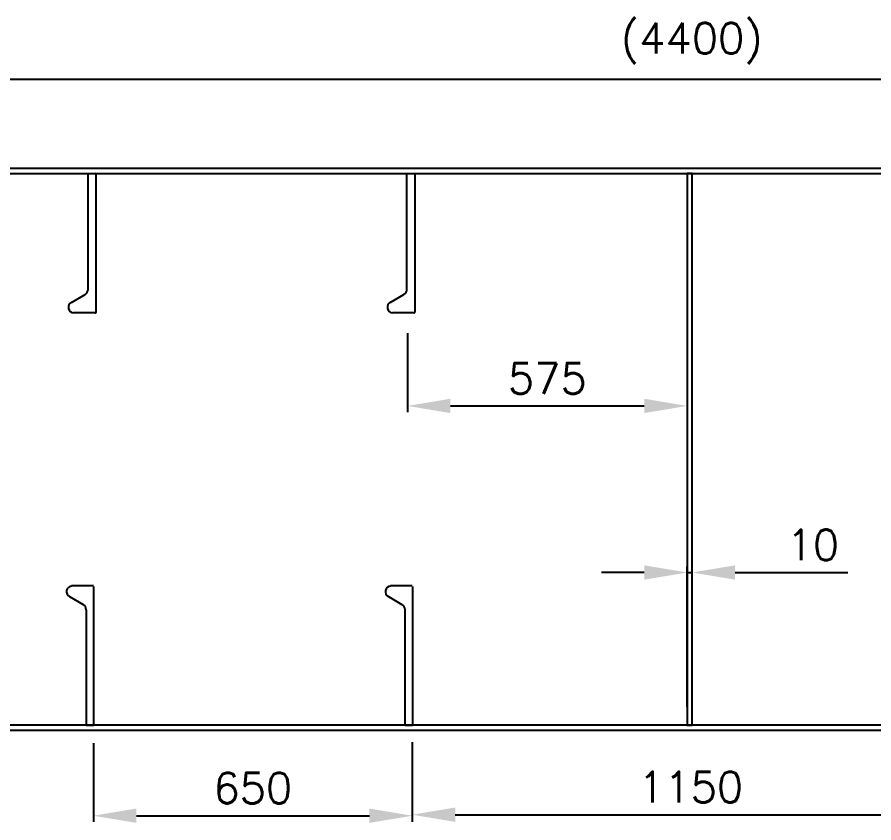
# Model space of a CAD drawing. Header units: inches. Extents: x -10308 to 8182, y 5 to 24017.
# Drawn here: x 1227 to 2973, y 913 to 2556 of the extents above; entities that cross this region are included whole.
import ezdxf

# ---------------------------------------------------------------- set-up
doc = ezdxf.new("R2010")
doc.units = ezdxf.units.IN
doc.layers.add('COTAS', color=1, linetype='Continuous')
doc.layers.add('COTAS 1-200', color=1, linetype='Continuous')
doc.styles.add('de cotas', font='romans.shx')
doc.styles.get("Standard").update_dxf_attribs({"font": 'arial.ttf'})
doc.dimstyles.new('1 EN 1 HM Cota Polivalente', dxfattribs={"dimtxt": 3, "dimasz": 3, "dimexe": 0.5, "dimexo": 1.5, "dimgap": 1.5, "dimtad": 1, "dimtxsty": 'Standard', "dimcen": 2.5, "dimclrd": 1, "dimclre": 1, "dimclrt": 3, "dimadec": 0, "dimazin": 0, "dimtfac": 1, "dimtmove": 0, "dimatfit": 3, "dimfxl": 1, "dimarcsym": 0})

# ---------------------------------------------------------------- blocks, each defined once
blk = doc.blocks.new('*U22')
at = {"layer": 'COTAS 1-200'}
for p, q in [((26.9, 142), (-17.5, 142)), ((27.9, -141), (27.9, 141)), ((-21.9, 120.4), (5.9, 104.1)), ((12, 93.6), (12, -141)), ((13, -142), (26.9, -142))]:
    blk.add_line(p, q, dxfattribs=at)
for centre, radius, start, end in [((-16.4, 130.5), 11.5, 95.4143, 241.6471), ((0.6, 93.9), 11.5, 358.0711, 62.542), ((13, -141), 1, 180, 270), ((26.9, -141), 1, 270, 0)]:
    blk.add_arc(centre, radius, start, end, dxfattribs=at)
blk = doc.blocks.new('*U23')
at = {"layer": 'COTAS', "color": 0, "linetype": 'ByBlock', "lineweight": -2, "transparency": 16777216}
for p in [(0, 0), (650, 0), (1300, 0)]:
    blk.add_blockref('*U22', p, dxfattribs=at)
blk = doc.blocks.new('*D28')
at = {"layer": 'COTAS', "color": 1, "lineweight": -2, "transparency": 16777216}
for p, q in [((1382.4, 1075.9), (1382.4, 915.4)), ((2032.4, 1074.9), (2032.4, 915.4)), ((1469.9, 927.9), (1944.9, 927.9))]:
    blk.add_line(p, q, dxfattribs=at)
at = {"layer": 'COTAS', "color": 1, "transparency": 16777216}
for points in [[(1469.9, 942.5), (1469.9, 913.3), (1382.4, 927.9)], [(1944.9, 942.5), (1944.9, 913.3), (2032.4, 927.9)]]:
    blk.add_solid(points, dxfattribs=at)
at = {"layer": 'Defpoints', "color": 0, "transparency": 16777216}
for p in [(1382.4, 1113.4), (2032.4, 1112.4), (2032.4, 927.9)]:
    blk.add_point(p, dxfattribs=at)
at = {"layer": 'COTAS', "color": 3, "transparency": 16777216, "insert": (1707.4, 984.2), "char_height": 62.5, "attachment_point": 5, "style": 'de cotas'}
blk.add_mtext('650', dxfattribs=at)
blk = doc.blocks.new('*U31')
at = {"layer": 'COTAS 1-200'}
for p, q in [((12, -93.6), (12, 141)), ((13, 142), (26.9, 142)), ((27.9, 141), (27.9, -141)), ((-21.9, -120.4), (5.9, -104.1)), ((26.9, -142), (-17.5, -142))]:
    blk.add_line(p, q, dxfattribs=at)
for centre, radius, start, end in [((13, 141), 1, 90, 180), ((26.9, 141), 1, 0, 90), ((0.6, -93.9), 11.5, 297.458, 1.9289), ((-16.4, -130.5), 11.5, 118.3529, 264.5857), ((26.9, -141), 1, 270, 0)]:
    blk.add_arc(centre, radius, start, end, dxfattribs=at)
blk = doc.blocks.new('*U32')
at = {"layer": 'COTAS', "color": 0, "linetype": 'ByBlock', "lineweight": -2, "transparency": 16777216}
for p in [(0, 0), (650, 0), (1300, 0)]:
    blk.add_blockref('*U31', p, dxfattribs=at)
blk = doc.blocks.new('*D33')
at = {"layer": 'COTAS', "color": 1, "lineweight": -2, "transparency": 16777216}
for p, q in [((2032.4, 1078), (2032.4, 917.5)), ((3167.4, 1076.4), (3167.4, 917.5)), ((2119.9, 930), (3079.9, 930))]:
    blk.add_line(p, q, dxfattribs=at)
at = {"layer": 'COTAS', "color": 1, "transparency": 16777216}
for points in [[(2119.9, 944.6), (2119.9, 915.4), (2032.4, 930)], [(3079.9, 944.6), (3079.9, 915.4), (3167.4, 930)]]:
    blk.add_solid(points, dxfattribs=at)
at = {"layer": 'Defpoints', "color": 0, "transparency": 16777216}
for p in [(2032.4, 1115.5), (3167.4, 1113.9), (3167.4, 930)]:
    blk.add_point(p, dxfattribs=at)
at = {"layer": 'COTAS', "color": 3, "transparency": 16777216, "insert": (2599.9, 986.3), "char_height": 62.5, "attachment_point": 5, "style": 'de cotas'}
blk.add_mtext('1150', dxfattribs=at)
blk = doc.blocks.new('*D34')
at = {"layer": 'COTAS', "color": 1, "lineweight": -2, "transparency": 16777216}
for p, q in [((2592.8, 2200), (2592.8, 1751.1)), ((2022.7, 1911.6), (2022.7, 1751.1)), ((2110.2, 1763.6), (2505.3, 1763.6))]:
    blk.add_line(p, q, dxfattribs=at)
at = {"layer": 'COTAS', "color": 1, "transparency": 16777216}
for points in [[(2110.2, 1778.2), (2110.2, 1749), (2022.7, 1763.6)], [(2505.3, 1778.2), (2505.3, 1749), (2592.8, 1763.6)]]:
    blk.add_solid(points, dxfattribs=at)
at = {"layer": 'Defpoints', "color": 0, "transparency": 16777216}
for p in [(2592.8, 2237.5), (2022.7, 1949.1), (2592.8, 1763.6)]:
    blk.add_point(p, dxfattribs=at)
at = {"layer": 'COTAS', "color": 3, "transparency": 16777216, "insert": (2307.8, 1819.8), "char_height": 62.5, "attachment_point": 5, "style": 'de cotas'}
blk.add_mtext('575', dxfattribs=at)
blk = doc.blocks.new('*D46')
at = {"layer": 'COTAS', "color": 1, "lineweight": -2, "transparency": 16777216}
for p, q in [((2592.8, 1150), (2592.8, 1436.4)), ((2602.8, 1150), (2602.8, 1436.4)), ((2505.3, 1423.9), (2417.8, 1423.9)), ((2592.8, 1423.9), (2602.8, 1423.9)), ((2690.3, 1423.9), (2920.1, 1423.9))]:
    blk.add_line(p, q, dxfattribs=at)
at = {"layer": 'COTAS', "color": 1, "transparency": 16777216}
for points in [[(2505.3, 1438.5), (2505.3, 1409.3), (2592.8, 1423.9)], [(2690.3, 1438.5), (2690.3, 1409.3), (2602.8, 1423.9)]]:
    blk.add_solid(points, dxfattribs=at)
at = {"layer": 'Defpoints', "color": 0, "transparency": 16777216}
for p in [(2602.8, 1423.9), (2592.8, 1112.5), (2602.8, 1112.5)]:
    blk.add_point(p, dxfattribs=at)
at = {"layer": 'COTAS', "color": 3, "transparency": 16777216, "insert": (2849, 1480.1), "char_height": 62.5, "attachment_point": 5, "style": 'de cotas'}
blk.add_mtext('10', dxfattribs=at)
blk = doc.blocks.new('*D47')
at = {"layer": 'COTAS', "color": 1, "lineweight": -2, "transparency": 16777216}
for p, q in [((402.1, 2285), (402.1, 2442.7)), ((489.6, 2430.2), (4714.6, 2430.2)), ((4802.1, 2285), (4802.1, 2442.7))]:
    blk.add_line(p, q, dxfattribs=at)
at = {"layer": 'COTAS', "color": 1, "transparency": 16777216}
for points in [[(489.6, 2444.8), (489.6, 2415.6), (402.1, 2430.2)], [(4714.6, 2444.8), (4714.6, 2415.6), (4802.1, 2430.2)]]:
    blk.add_solid(points, dxfattribs=at)
at = {"layer": 'Defpoints', "color": 0, "transparency": 16777216}
for p in [(4802.1, 2430.2), (402.1, 2247.5), (4802.1, 2247.5)]:
    blk.add_point(p, dxfattribs=at)
at = {"layer": 'COTAS', "color": 3, "transparency": 16777216, "insert": (2602.1, 2502.8), "char_height": 62.5, "attachment_point": 5, "style": 'de cotas'}
blk.add_mtext('(4400)', dxfattribs=at)

msp = doc.modelspace()

# ---------------------------------------------------------------- linework, layer by layer
at = {"layer": 'COTAS'}
for points in [[(402.1, 2237.5), (4802.1, 2237.5), (4802.1, 2247.5), (402.1, 2247.5)], [(2592.8, 1112.5), (2602.8, 1112.5), (2602.8, 2237.5), (2592.8, 2237.5)], [(400.7, 1102.6), (4800.7, 1102.6), (4800.7, 1112.6), (400.7, 1112.6)]]:
    msp.add_lwpolyline(points, close=True, dxfattribs=at)

# ---------------------------------------------------------------- block references
for name, p in [('*U32', (709.4, 2095.2)), ('*U23', (705.5, 1254.4))]:
    msp.add_blockref(name, p, dxfattribs=at)

# ---------------------------------------------------------------- dimensions: what is measured, and where the dimension line sits
dim = msp.add_linear_dim(base=(4802.1, 2430.2), p1=(402.1, 2247.5), p2=(4802.1, 2247.5), text='(4400)', dimstyle='1 EN 1 HM Cota Polivalente', override={"dimscale": 25, "dimtxt": 2.5, "dimasz": 3.5, "dimgap": 1, "dimdec": 0, "dimtxsty": 'de cotas'}, dxfattribs=at)
dim.commit()
dim.dimension.update_dxf_attribs({"geometry": '*D47', "text_midpoint": (2602.1, 2430.2), "dimtype": 160})
for base, p1, p2, text, picture, middle in [((2592.8, 1763.6), (2022.7, 1949.1), (2592.8, 2237.5), '575', '*D34', (2307.8, 1819.8)), ((2602.8, 1423.9), (2592.8, 1112.5), (2602.8, 1112.5), '10', '*D46', (2849, 1480.1)), ((2032.4, 927.9), (1382.4, 1113.4), (2032.4, 1112.4), '650', '*D28', (1707.4, 984.2)), ((3167.4, 930), (2032.4, 1115.5), (3167.4, 1113.9), '1150', '*D33', (2599.9, 986.3))]:
    dim = msp.add_linear_dim(base=base, p1=p1, p2=p2, text=text, dimstyle='1 EN 1 HM Cota Polivalente', override={"dimscale": 25, "dimtxt": 2.5, "dimasz": 3.5, "dimgap": 1, "dimdec": 0, "dimtxsty": 'de cotas'}, dxfattribs=at)
    dim.commit()
    dim.dimension.update_dxf_attribs({"geometry": picture, "text_midpoint": middle})

doc.saveas('drawing.dxf')
